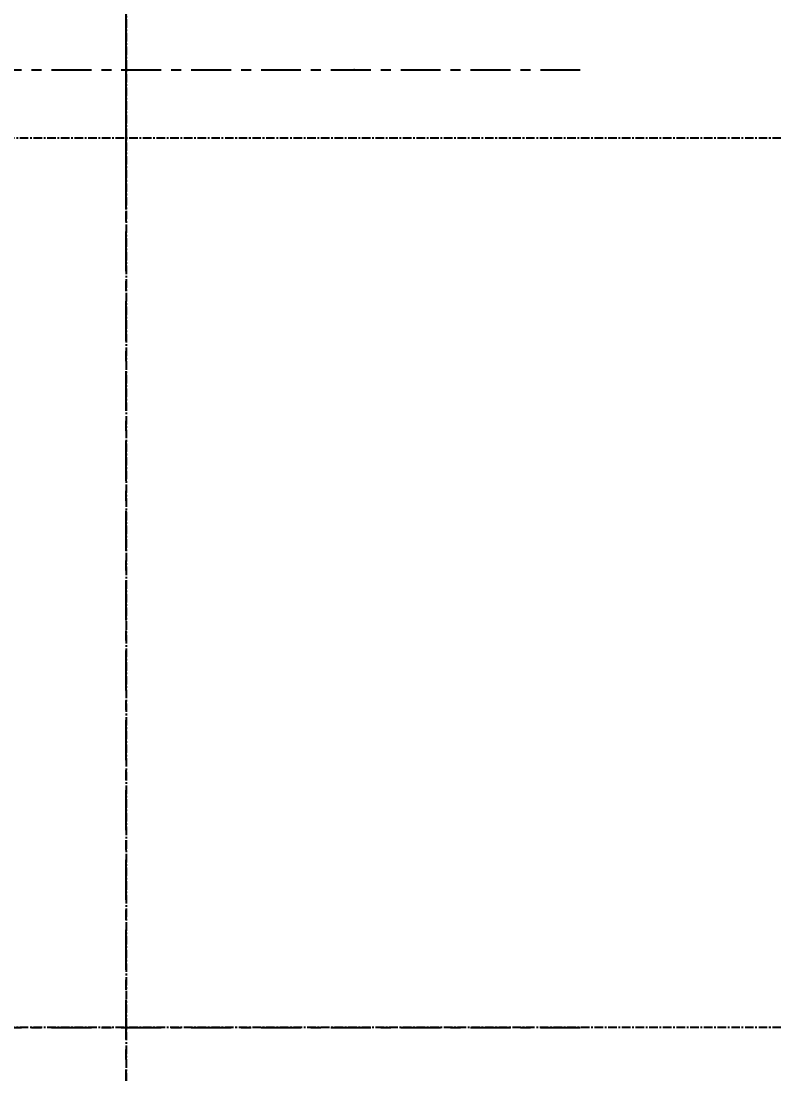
# Model space of a CAD drawing. Header units: millimetres. Extents: x -187664 to 435448, y -313239 to 299894.
# Drawn here: x 367614 to 370946, y 177050 to 181667 of the extents above; entities that cross this region are included whole.
import ezdxf
from ezdxf.enums import TextEntityAlignment as Align

# ---------------------------------------------------------------- set-up
doc = ezdxf.new("R2010")
doc.units = ezdxf.units.MM
doc.linetypes.add('CENTER', pattern=[2, 1.25, -0.25, 0.25, -0.25])
doc.linetypes.add('TA_GL_000.70000', pattern=[1.925, 0.7, -0.175, 0.175, -0.175, 0.7])
for name, color, linetype in [('000 - 0_SYM_DWG_GRIDLINE_MAIN_COLOR_251', 7, 'Continuous'), ('000 - 0_SYM_DWG_SLOPE-SYM_TEXT_COLOR_3', 7, 'Continuous'), ('000 - EXISTING_DIM_MAIN_COLOR_251', 7, 'Continuous'), ('000 - GRID', 7, 'CENTER')]:
    doc.layers.add(name, color=color, linetype=linetype)
doc.styles.add('ARIAL', font='arial.ttf')
doc.styles.add('RomanS', font='arial.ttf', dxfattribs={"width": 0.8})
doc.styles.add('TA', font='', dxfattribs={"height": 4.5})
doc.styles.get('TA').set_extended_font_data('Cordia New')
doc.dimstyles.new('Dim-Cen', dxfattribs={"dimtxt": 3, "dimasz": 1, "dimexe": 0, "dimexo": 2.5, "dimgap": 1.5, "dimtad": 1, "dimdec": 0, "dimzin": 1, "dimdsep": 46, "dimtxsty": 'RomanS', "dimblk": 'CEN1', "dimcen": 0.09, "dimclrd": 7, "dimclre": 7, "dimclrt": 7, "dimadec": 0, "dimazin": 0, "dimtfac": 1, "dimtdec": 0, "dimtofl": 0, "dimtmove": 2, "dimatfit": 3, "dimfxl": 1, "dimtfill": 1, "dimtfillclr": 256, "dimtolj": 1, "dimtzin": 0, "dimarcsym": 0})

# ---------------------------------------------------------------- blocks, each defined once
blk = doc.blocks.new('*U5069')
at = {"layer": '000 - 0_SYM_DWG_GRIDLINE_MAIN_COLOR_251', "color": 7, "linetype": 'ByBlock', "ltscale": 5}
blk.add_line((20, 0), (-355.735, 0), dxfattribs=at)
at = {"color": 7, "style": 'TA', "flags": 1}
blk.add_attdef('LOCATION', (6, -6), '', height=4.5, rotation=270, dxfattribs=at)
at = {"layer": '000 - 0_SYM_DWG_SLOPE-SYM_TEXT_COLOR_3', "color": 7, "style": 'ARIAL'}
blk.add_attdef('GRID-HEAD', text='', height=4, rotation=90, dxfattribs=at).set_placement((40, 0), align=Align.MIDDLE_CENTER)
blk = doc.blocks.new('*U4792')
at = {"layer": '000 - 0_SYM_DWG_GRIDLINE_MAIN_COLOR_251', "color": 7, "linetype": 'ByBlock', "ltscale": 5}
blk.add_line((20, 0), (-155.16, 0), dxfattribs=at)
at = {"layer": '000 - 0_SYM_DWG_GRIDLINE_MAIN_COLOR_251', "color": 7}
blk.add_point((-135.16, 0), dxfattribs=at)
at = {"color": 7, "style": 'TA', "flags": 1}
blk.add_attdef('LOCATION', (6, -6), '', height=4.5, rotation=270, dxfattribs=at)
blk = doc.blocks.new('W-1-PP19-ST-ENT1-1_20260610-094001_ELEVATION_2_DIMS')
at = {"layer": '000 - GRID', "color": 7, "linetype": 'TA_GL_000.70000'}
for name, p, xscale, yscale, zscale, rotation in [('*U5069', (0, 101510), 50.00000000000004, 50.00000000000004, 50.00000000000004, 270), ('*U4792', (-5758, 113950), 50, 50, 50, 180), ('*U4792', (-5758, 109750), 50, 50, 50, 180)]:
    blk.add_blockref(name, p, dxfattribs=dict(at, xscale=xscale, yscale=yscale, zscale=zscale, rotation=rotation))
blk = doc.blocks.new('CEN1')
at = {"color": 7}
for p, q in [((0, 1.5), (0, -1.5)), ((1.5, 0), (-1.5, 0))]:
    blk.add_line(p, q, dxfattribs=at)
blk.add_circle((0, 0), 0.75, dxfattribs=at)
blk = doc.blocks.new('*D5314')
at = {"layer": '000 - EXISTING_DIM_MAIN_COLOR_251', "color": 7, "lineweight": -2, "transparency": 16777216}
for p, q in [((-1258, 113387.7), (-1258, 115242.7)), ((-1208, 115242.7), (-50, 115242.7)), ((0, 113336.8), (0, 115242.7))]:
    blk.add_line(p, q, dxfattribs=at)
at = {"layer": '000 - EXISTING_DIM_MAIN_COLOR_251', "color": 7, "lineweight": -2, "transparency": 16777216, "xscale": 50, "yscale": 50, "zscale": 50, "rotation": 180}
blk.add_blockref('CEN1', (-1258, 115242.7), dxfattribs=at)
at = {"layer": '000 - EXISTING_DIM_MAIN_COLOR_251', "color": 7, "lineweight": -2, "transparency": 16777216, "xscale": 50, "yscale": 50, "zscale": 50}
blk.add_blockref('CEN1', (0, 115242.7), dxfattribs=at)
at = {"layer": '000 - EXISTING_DIM_MAIN_COLOR_251', "color": 7, "transparency": 16777216, "insert": (-629, 115394.3), "char_height": 150, "attachment_point": 5, "style": 'RomanS', "bg_fill": 3, "box_fill_scale": 1.1, "bg_fill_color": 256, "bg_fill_true_color": 13158600, "bg_fill_transparency": 0}
blk.add_mtext('\\A1;1258', dxfattribs=at)
blk = doc.blocks.new('W-1-PP19-ST-ENT1-1_20260611-185229_ELEVATION_2_ST')
at = {"layer": '000 - EXISTING_DIM_MAIN_COLOR_251', "color": 7, "linetype": 'CENTER', "ltscale": 30}
for p, q in [((0, 115971.7), (0, 104599.5)), ((2871.7, 109750), (-10628.3, 109750))]:
    blk.add_line(p, q, dxfattribs=at)
at = {"layer": '000 - EXISTING_DIM_MAIN_COLOR_251', "color": 7, "style": 'RomanS'}
for tag, p in [('A1', (-4058, 116538.2)), ('A', (0, 116524.1))]:
    blk.add_attdef(tag, text='', height=250, dxfattribs=at).set_placement(p, align=Align.MIDDLE_CENTER)
at = {"layer": '000 - EXISTING_DIM_MAIN_COLOR_251', "color": 7}
dim = blk.add_linear_dim(base=(0, 115242.7), p1=(-1258, 113262.7), p2=(0, 113211.8), angle=180, dimstyle='Dim-Cen', override={"dimscale": 50, "dimclrd": 7, "dimclre": 7, "dimclrt": 7}, dxfattribs=at)
dim.commit()
dim.dimension.update_dxf_attribs({"geometry": '*D5314', "text_midpoint": (-629, 115394.3)})
at = {"layer": '000 - EXISTING_DIM_MAIN_COLOR_251', "color": 7, "linetype": 'CENTER', "ltscale": 30}
blk.add_line((2871.7, 113650), (-10628.3, 113650), dxfattribs=at)

msp = doc.modelspace()

# ---------------------------------------------------------------- block references
at = {"color": 7}
msp.add_blockref('W-1-PP19-ST-ENT1-1_20260611-185229_ELEVATION_2_ST', (368074.332, 67502.983), dxfattribs=at)

# ---------------------------------------------------------------- next in the draw order: block references
msp.add_blockref('W-1-PP19-ST-ENT1-1_20260610-094001_ELEVATION_2_DIMS', (368074.332, 67502.983), dxfattribs=at)

doc.saveas('drawing.dxf')
